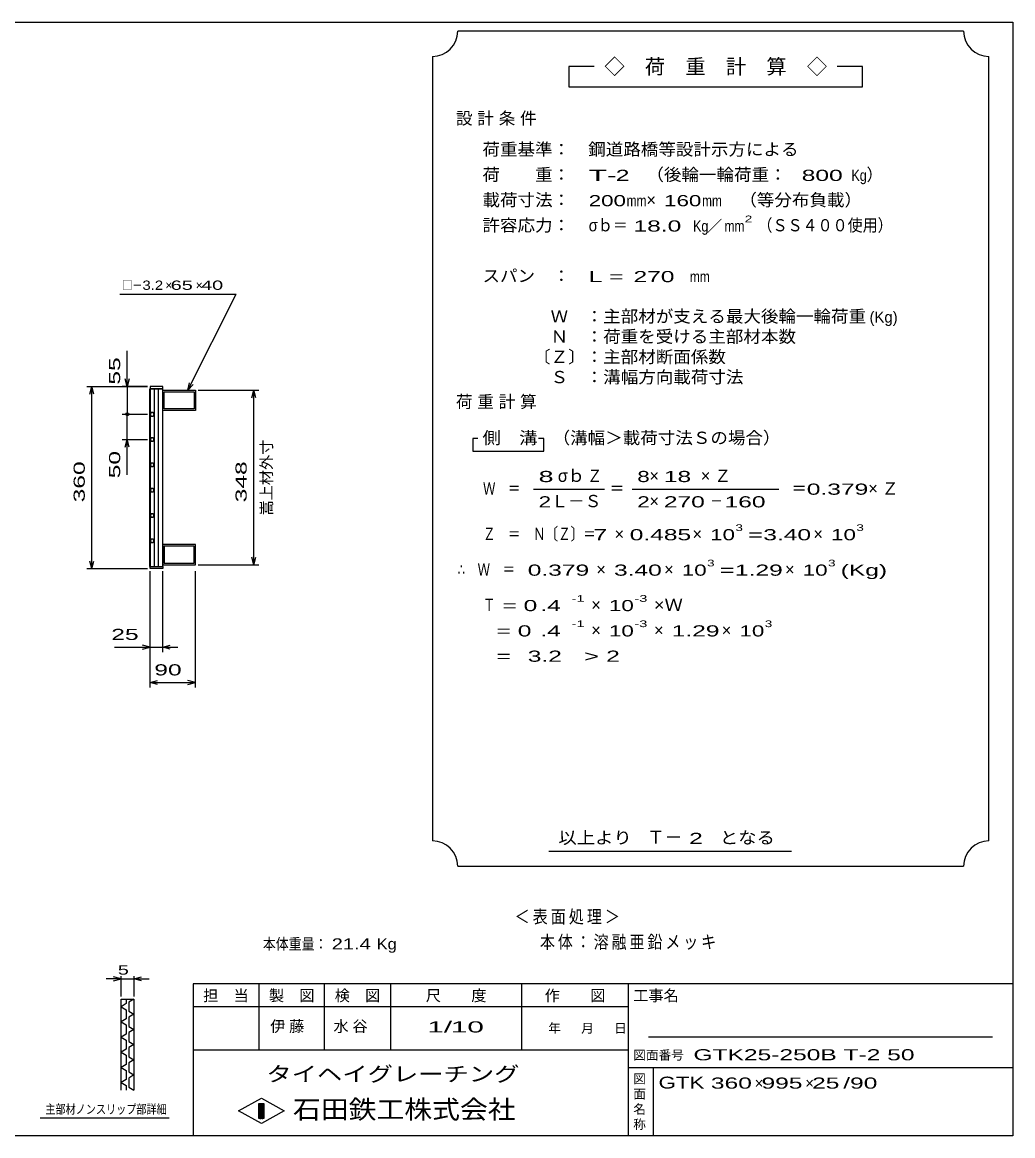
# Model space of a CAD drawing. Units: millimetres, scale not verified. Extents: x -1820 to 1731, y -1282 to 1054.
# Drawn here: x -227 to 1731, y -1146 to 1054 of the extents above; entities that cross this region are included whole.
import ezdxf
from ezdxf.enums import TextEntityAlignment as Align

# ---------------------------------------------------------------- set-up
doc = ezdxf.new("R2010")
doc.units = ezdxf.units.MM
doc.header["$LTSCALE"] = 10
for name, color, linetype, lineweight in [('0_2', 150, 'Continuous', 25), ('16', 3, 'Continuous', 25), ('22', 4, 'Continuous', 25), ('24', 2, 'Continuous', 25), ('32', 4, 'Continuous', 25)]:
    doc.layers.add(name, color=color, linetype=linetype, lineweight=lineweight)
doc.styles.add('ベクトル', font='')
doc.styles.get('ベクトル').set_extended_font_data('ベクトル')

msp = doc.modelspace()

# ---------------------------------------------------------------- linework, layer by layer
at = {"layer": '0_2'}
for p, q in [((-1729, 1053.5), (1731, 1053.5)), ((1731, 1053.5), (1731, -1146.5)), ((1731, -846.5), (111, -846.5)), ((111, -846.5), (111, -1146.5)), ((241, -846.5), (241, -976.5)), ((371, -976.5), (371, -846.5)), ((501, -846.5), (501, -976.5)), ((761, -976.5), (761, -846.5)), ((971, -846.5), (971, -1146.5)), ((971, -891.5), (111, -891.5)), ((1691, -951.5), (1011, -951.5)), ((111, -976.5), (971, -976.5)), ((971, -1011.5), (1731, -1011.5)), ((1021, -1146.5), (1021, -1011.5)), ((201, -1097.5), (246, -1072.5)), ((246, -1072.5), (291, -1097.5)), ((246, -1122.5), (201, -1097.5)), ((241, -1082.5), (251, -1082.5)), ((241, -1112.5), (241, -1082.5)), ((241, -1082.5), (243, -1082.5)), ((243, -1082.5), (243, -1112.5)), ((245, -1112.5), (245, -1082.5)), ((245, -1082.5), (247, -1082.5)), ((291, -1097.5), (246, -1122.5)), ((247, -1082.5), (247, -1112.5)), ((249, -1112.5), (249, -1082.5)), ((249, -1082.5), (251, -1082.5)), ((251, -1082.5), (251, -1112.5)), ((251, -1082.5), (251, -1112.5)), ((251, -1112.5), (241, -1112.5)), ((243, -1112.5), (245, -1112.5)), ((247, -1112.5), (249, -1112.5)), ((1731, -1146.5), (-1729, -1146.5))]:
    msp.add_line(p, q, dxfattribs=at)
at = {"layer": '16'}
for p, q in [((51, 334), (26, 334)), ((26, 334), (26, 329.5)), ((51, 329.5), (51, 334)), ((25.3, -21.5), (25.3, 329.5)), ((25.3, 329.5), (26, 329.5)), ((26, 329.5), (51, 329.5)), ((26, 329.5), (26, -21.5)), ((51, 329.5), (26, 329.5)), ((34, 329.5), (34, -21.5)), ((43, -21.5), (43, 329.5)), ((51, -21.5), (51, 329.5)), ((51, 326.5), (116, 326.5)), ((51, 286.5), (51, 326.5)), ((54, 323.5), (113, 323.5)), ((54, 289.5), (54, 323.5)), ((113, 323.5), (113, 289.5)), ((116, 326.5), (116, 286.5)), ((116, 286.5), (51, 286.5)), ((113, 289.5), (54, 289.5)), ((27.98, 282.45), (26, 278.97)), ((26, 278.97), (28.02, 275.52)), ((31.98, 282.48), (27.98, 282.45)), ((28.02, 275.52), (32.02, 275.55)), ((34, 279), (31.98, 282.48)), ((32.02, 275.55), (34, 279.03)), ((27.98, 232.45), (26, 228.97)), ((26, 228.97), (28.02, 225.52)), ((31.98, 232.48), (27.98, 232.45)), ((28.02, 225.52), (32.02, 225.55)), ((34, 229), (31.98, 232.48)), ((32.02, 225.55), (34, 229.03)), ((27.98, 182.45), (26, 178.97)), ((26, 178.97), (28.02, 175.52)), ((31.98, 182.48), (27.98, 182.45)), ((34, 179), (31.98, 182.48)), ((32.02, 175.55), (34, 179.03)), ((28.02, 175.52), (32.02, 175.55)), ((27.98, 132.45), (26, 128.97)), ((31.98, 132.48), (27.98, 132.45)), ((34, 129), (31.98, 132.48)), ((26, 128.97), (28.02, 125.52)), ((28.02, 125.52), (32.02, 125.55)), ((32.02, 125.55), (34, 129.03)), ((27.98, 82.45), (26, 78.97)), ((26, 78.97), (28.02, 75.52)), ((31.98, 82.48), (27.98, 82.45)), ((28.02, 75.52), (32.02, 75.55)), ((34, 79), (31.98, 82.48)), ((32.02, 75.55), (34, 79.03)), ((27.98, 32.45), (26, 28.97)), ((26, 28.97), (28.02, 25.52)), ((31.98, 32.48), (27.98, 32.45)), ((28.02, 25.52), (32.02, 25.55)), ((34, 29), (31.98, 32.48)), ((32.02, 25.55), (34, 29.03)), ((116, 21.5), (51, 21.5)), ((51, 21.5), (51, -18.5)), ((113, 18.5), (54, 18.5)), ((54, 18.5), (54, -15.5)), ((113, -15.5), (113, 18.5)), ((116, -18.5), (116, 21.5)), ((26, -21.5), (25.3, -21.5)), ((26, -21.5), (51, -21.5)), ((26, -26), (26, -21.5)), ((26, -21.5), (51, -21.5)), ((51, -18.5), (116, -18.5)), ((51, -21.5), (51, -26)), ((54, -15.5), (113, -15.5)), ((51, -26), (26, -26))]:
    msp.add_line(p, q, dxfattribs=at)
at = {"layer": '22'}
for p, q in [((-34, 516.5), (196, 516.5)), ((101, 326.5), (196, 516.5)), ((-19, 334), (-19, 404)), ((-99, 334), (21, 334)), ((-93, 319), (-89, 334)), ((-85, 319), (-89, 334)), ((-89, -26), (-89, 334)), ((21, 334), (-29, 334)), ((-19, 334), (-23, 349)), ((-15, 349), (-19, 334)), ((-19, 334), (-19, 279)), ((101, 326.5), (104, 341.1)), ((101, 326.5), (111, 337.5)), ((121, 326.5), (241, 326.5)), ((227, 311.5), (231, 326.5)), ((235, 311.5), (231, 326.5)), ((231, -18.5), (231, 326.5)), ((-29, 279), (21, 279)), ((-19, 229), (-19, 279)), ((-29, 229), (21, 229)), ((-23, 214), (-19, 229)), ((-15, 214), (-19, 229)), ((-19, 159), (-19, 229)), ((-89, -26), (-93, -11)), ((-89, -26), (-85, -11)), ((121, -18.5), (241, -18.5)), ((231, -18.5), (227, -3.5)), ((231, -18.5), (235, -3.5)), ((-99, -26), (21, -26)), ((26, -191), (26, -31)), ((26, -261), (26, -31)), ((51, -191), (51, -31)), ((116, -261), (116, -31)), ((-44, -181), (26, -181)), ((26, -181), (11, -177)), ((11, -185), (26, -181)), ((26, -181), (51, -181)), ((51, -181), (66, -177)), ((66, -185), (51, -181)), ((51, -181), (81, -181)), ((26, -251), (41, -247)), ((41, -255), (26, -251)), ((26, -251), (116, -251)), ((116, -251), (101, -247)), ((101, -255), (116, -251))]:
    msp.add_line(p, q, dxfattribs=at)
msp.add_circle((-19, 279), 3, dxfattribs=at)
at = {"layer": '24', "color": 4}
for p, q in [((1634, 1036), (634, 1036)), ((584, 986), (584, -564)), ((1684, -564), (1684, 986)), ((904, 966), (854, 966)), ((854, 966), (854, 926)), ((1434, 966), (1384, 966)), ((1434, 926), (1434, 966)), ((854, 926), (1434, 926)), ((674, 231), (664, 231)), ((664, 231), (664, 206)), ((804, 231), (794, 231)), ((804, 206), (804, 231)), ((664, 206), (804, 206)), ((784, 131), (924, 131)), ((979, 131), (1269, 131)), ((814, -584), (1294, -584)), ((634, -614), (1634, -614))]:
    msp.add_line(p, q, dxfattribs=at)
for centre, start, end in [((584, 1036), 270, 0), ((1684, 1036), 180, 270), ((584, -614), 0, 90), ((1684, -614), 90, 180)]:
    msp.add_arc(centre, 50, start, end, dxfattribs=at)
at = {"layer": '32'}
for p, q in [((-31, -836.5), (-46, -832.5)), ((-31, -871.5), (-31, -831.5)), ((-6, -831.5), (-6, -871.5)), ((-6, -836.5), (9, -832.5)), ((-31, -836.5), (-61, -836.5)), ((-46, -840.5), (-31, -836.5)), ((-31, -836.5), (-6, -836.5)), ((9, -840.5), (-6, -836.5)), ((-6, -836.5), (24, -836.5)), ((-31, -876.5), (-6, -876.5)), ((-31, -1056.5), (-31, -876.5)), ((-21, -876.5), (-21, -885.5)), ((-6, -876.5), (-16, -882.5)), ((-6, -876.5), (-6, -1056.5)), ((-21, -885.5), (-31, -891.5)), ((-31, -891.5), (-21, -897.5)), ((-21, -897.5), (-21, -915.5)), ((-16, -882.5), (-16, -900.5)), ((-16, -900.5), (-6, -906.5)), ((-21, -915.5), (-31, -921.5)), ((-31, -921.5), (-21, -927.5)), ((-6, -906.5), (-16, -912.5)), ((-16, -912.5), (-16, -930.5)), ((-21, -945.5), (-31, -951.5)), ((-21, -927.5), (-21, -945.5)), ((-16, -930.5), (-6, -936.5)), ((-6, -936.5), (-16, -942.5)), ((-16, -942.5), (-16, -960.5)), ((-31, -951.5), (-21, -957.5)), ((-21, -957.5), (-21, -975.5)), ((-16, -960.5), (-6, -966.5)), ((-6, -966.5), (-16, -972.5)), ((-21, -975.5), (-31, -981.5)), ((-31, -981.5), (-21, -987.5)), ((-21, -987.5), (-21, -1005.5)), ((-16, -972.5), (-16, -990.5)), ((-21, -1005.5), (-31, -1011.5)), ((-31, -1011.5), (-21, -1017.5)), ((-16, -990.5), (-6, -996.5)), ((-6, -996.5), (-16, -1002.5)), ((-16, -1002.5), (-16, -1020.5)), ((-21, -1017.5), (-21, -1035.5)), ((-16, -1020.5), (-6, -1026.5)), ((-6, -1026.5), (-16, -1032.5)), ((-16, -1032.5), (-16, -1050.5)), ((-21, -1035.5), (-31, -1041.5)), ((-31, -1041.5), (-21, -1047.5)), ((-21, -1047.5), (-21, -1056.5)), ((-16, -1050.5), (-6, -1056.5)), ((64, -1111.5), (-191, -1111.5))]:
    msp.add_line(p, q, dxfattribs=at)

# ---------------------------------------------------------------- texts
at = {"layer": '0_2', "style": 'ベクトル'}
for s, height, p in [('担\u3000当', 21.99, (131, -869.5)), ('製\u3000図', 21.99, (261, -869.5)), ('検\u3000図', 21.99, (391, -869.5)), ('尺\u3000\u3000度', 21.99, (571, -869.5)), ('作\u3000\u3000図', 21.99, (806, -869.5)), ('工事名', 21.99, (981, -869.5)), ('年', 18.33, (813, -934)), ('月', 18.33, (878, -934)), ('日', 18.33, (943, -934)), ('図面番号', 18.33, (981, -987)), ('図', 18.33, (981, -1034)), ('面', 18.33, (981, -1064)), ('名', 18.33, (981, -1094)), ('称', 18.33, (981, -1124))]:
    msp.add_text(s, height=height, dxfattribs=at).set_placement(p, align=Align.MIDDLE_LEFT)
at = {"layer": '0_2', "color": 222, "style": 'ベクトル'}
for s, height, width, p in [('タイヘイグレーチング', 29.33, 1.25, (256, -1024.5)), ('石田鉄工株式会社', 36.66, 1.1, (308.5, -1094.5))]:
    msp.add_text(s, height=height, dxfattribs=dict(at, width=width)).set_placement(p, align=Align.MIDDLE_LEFT)
at = {"layer": '22', "color": 2, "style": 'ベクトル'}
for s, height, width, p in [('□－', 18.33, 0.8, (-29, 534)), ('3.2', 18.33, 1.2, (11, 534)), (' 65 ', 18.33, 1.6, (56, 534)), (' 40 ', 18.33, 1.6, (116, 534)), (' 25 ', 21.99, 1.65, (-64, -156)), (' 90 ', 21.99, 1.65, (21, -226)), ('本体重量：', 21.99, 0.85, (249, -767.5)), (' 21.4', 21.99, 1.35, (374, -767.5)), ('Kg', 21.99, 1.1, (474, -767.5)), ('1/', 21.99, 2, (574, -931.5)), (' 10 ', 21.99, 2, (604, -931.5)), ('GTK25-250B T-2 50            ', 21.99, 1.65, (1100, -986.5)), ('GTK', 23.46, 1.4, (1031, -1041.5)), (' 360 ', 21.99, 1.65, (1121, -1042.5)), (' 995 ', 21.99, 1.65, (1221, -1042.5)), (' 25 ', 21.99, 1.65, (1321, -1042.5)), ('/', 21.99, 1.65, (1396, -1042.5)), (' 90 ', 21.99, 1.65, (1396, -1042.5))]:
    msp.add_text(s, height=height, dxfattribs=dict(at, width=width)).set_placement(p, align=Align.MIDDLE_LEFT)
for height, p in [(18.33, (56, 534)), (18.33, (116, 534)), (21.99, (1221, -1042.5)), (21.99, (1321, -1042.5))]:
    msp.add_text('×', height=height, dxfattribs=at).set_placement(p, align=Align.MIDDLE_LEFT)
at = {"layer": '22', "color": 2, "style": 'ベクトル', "width": 1.65}
for s, p in [(' 55 ', (-44, 324)), (' 50 ', (-44, 139)), (' 360 ', (-114, 91.5)), (' 348 ', (206, 91.5))]:
    msp.add_text(s, height=21.99, rotation=90, dxfattribs=at).set_placement(p, align=Align.MIDDLE_LEFT)
at = {"layer": '22', "color": 2, "style": 'ベクトル'}
msp.add_text('嵩上材外寸', height=21.99, rotation=90, dxfattribs=at).set_placement((256, 79), align=Align.MIDDLE_LEFT)
at = {"layer": '22', "color": 2, "attachment_point": 4, "style": 'ベクトル'}
for s, insert, char_height in [('\\T1.2;\\W0.85;＜表面処理＞', (746.5, -715), 25.66), ('\\T1.19;\\W0.85;本体：溶融亜鉛メッキ', (796.5, -765), 25.66), ('\\T1.25;伊藤\u3000', (263.5, -931.5), 21.99), ('\\T1.25;水谷\u3000', (388.5, -931.5), 21.99)]:
    msp.add_mtext(s, dxfattribs=dict(at, insert=insert, char_height=char_height))
at = {"layer": '24', "style": 'ベクトル'}
for s, height, p in [('◇\u3000荷\u3000重\u3000計\u3000算\u3000◇', 29.33, (924, 966)), ('）', 24.19, (1442, 752.5)), ('×', 24.19, (1007, 702.5)), ('／', 21.99, (1126.5, 651)), ('(Kg)', 21.99, (1448, 471)), ('σｂ', 24.19, (832, 157.5)), ('×', 24.19, (1013, 157.5)), ('Ｌ－Ｓ', 24.19, (819, 107.5)), ('×', 24.19, (1013, 107.5)), ('×', 24.19, (944, 42.5)), ('×', 24.19, (1098, 42.5)), ('×', 24.19, (1337, 42.5)), ('×', 24.19, (908, -27.5)), ('×', 24.19, (1042, -27.5)), ('×', 24.19, (1281, -27.5)), ('×', 24.19, (898, -97.5)), ('×', 24.19, (898, -147.5)), ('×', 24.19, (1022, -147.5)), ('×', 24.19, (1156, -147.5)), ('Ｔ－', 25.66, (1008, -556.5))]:
    msp.add_text(s, height=height, dxfattribs=at).set_placement(p, align=Align.MIDDLE_LEFT)
for s, height, width, p in [('荷重基準：\u3000', 24.19, 1.05, (683, 802.5)), ('鋼道路橋等設計示方による', 24.19, 1.05, (892, 802.5)), ('荷\u3000\u3000重：\u3000', 24.19, 1.05, (683, 752.5)), ('T-', 21.99, 2, (893, 751)), (' 2 ', 21.99, 1.65, (933, 751)), ('（後輪一輪荷重：', 24.19, 1.05, (1007, 752.5)), ('  800', 21.99, 1.65, (1287, 751)), ('Kg', 21.99, 0.85, (1412, 751)), ('載荷寸法：\u3000', 24.19, 1.05, (683, 702.5)), ('200', 21.99, 1.5, (893, 701)), ('mm', 21.99, 0.8, (968, 701)), ('160', 21.99, 1.5, (1042, 701)), ('mm', 21.99, 0.8, (1117, 701)), ('\u3000（等分布負載）', 24.19, 1.05, (1156, 702.5)), ('許容応力：\u3000', 24.19, 1.05, (683, 652.5)), ('σｂ＝', 24.19, 0.9, (893, 652.5)), (' 18.0', 21.99, 1.65, (968, 651)), ('Kg', 21.99, 0.85, (1099, 651)), ('2', 13.2, 1.5, (1201.5, 665)), ('（ＳＳ４００使用）', 24.19, 0.9, (1226.5, 652.5)), ('mm', 21.99, 0.8, (1161.5, 651)), ('スパン\u3000：\u3000', 24.19, 1.05, (683, 552.5)), ('L =', 21.99, 1.65, (893, 551)), (' 270 ', 21.99, 1.65, (968, 551)), ('mm', 21.99, 0.8, (1093, 551)), ('\u3000Ｗ\u3000：主部材が支える最大後輪一輪荷重', 24.19, 1.05, (783, 472.5)), ('\u3000Ｎ\u3000：荷重を受ける主部材本数', 24.19, 1.05, (783, 432.5)), ('〔Ｚ〕：主部材断面係数', 24.19, 1.05, (783, 392.5)), ('\u3000Ｓ\u3000：溝幅方向載荷寸法', 24.19, 1.05, (783, 352.5)), ('側\u3000溝', 24.19, 1.1, (683, 232.5)), ('\u3000（溝幅＞載荷寸法Ｓの場合）', 24.19, 1.05, (787, 232.5)), ('8', 21.99, 1.8, (794, 156)), ('Ｚ', 24.19, 0.9, (890, 157.5)), ('8', 21.99, 1.5, (989, 156)), (' 18 ', 21.99, 1.65, (1028, 156)), ('Ｗ\u3000＝', 24.19, 0.75, (684, 132.5)), ('＝', 24.19, 0.9, (934, 132.5)), ('＝', 24.19, 0.9, (1294, 132.5)), ('0.379', 21.99, 1.65, (1324, 131)), ('2', 21.99, 1.5, (794, 106)), ('2', 21.99, 1.5, (989, 106)), (' 270 ', 21.99, 1.65, (1028, 106)), (' 160 ', 21.99, 1.65, (1148, 106)), ('－', 24.19, 0.75, (1133, 107.5)), ('Ｚ\u3000＝\u3000Ｎ〔Ｚ〕＝', 24.19, 0.75, (684, 42.5)), (' 7 ', 21.99, 1.65, (889, 41)), ('0.485', 21.99, 1.65, (974, 41)), ('10', 21.99, 1.5, (1133, 41)), ('3', 13.2, 1.5, (1183, 55)), ('=', 21.99, 1.7, (1208, 41)), ('3.40', 21.99, 1.65, (1238, 41)), ('10', 21.99, 1.5, (1372, 41)), ('3', 13.2, 1.5, (1422, 55)), ('∴\u3000Ｗ\u3000＝', 24.19, 0.75, (634, -27.5)), (' 0.379', 21.99, 1.65, (759, -29)), ('3.40', 21.99, 1.65, (943, -29)), ('10', 21.99, 1.5, (1077, -29)), ('3', 13.2, 1.5, (1127, -15)), ('1.29', 21.99, 1.65, (1182, -29)), ('10', 21.99, 1.5, (1316, -29)), ('3', 13.2, 1.5, (1366, -15)), ('(Kg)', 21.99, 1.65, (1391, -29)), ('=', 21.99, 1.7, (1152, -29)), ('Ｔ', 24.19, 0.75, (684, -97.5)), (' = 0', 21.99, 1.65, (709, -99)), ('-1', 13.2, 1.65, (859, -85)), ('10', 21.99, 1.5, (933, -99)), ('-3', 13.2, 1.65, (983, -85)), ('×Ｗ', 24.19, 1.1, (1022, -97.5)), (' .4 ', 21.99, 1.65, (784, -99)), ('-1', 13.2, 1.65, (859, -135)), ('-3', 13.2, 1.65, (983, -135)), ('3', 13.2, 1.5, (1241, -135)), ('  = 0', 21.99, 1.65, (684, -149)), (' .4 ', 21.99, 1.65, (784, -149)), ('10', 21.99, 1.5, (933, -149)), ('1.29', 21.99, 1.65, (1057, -149)), ('10', 21.99, 1.5, (1191, -149)), ('  =', 21.99, 1.65, (684, -199)), (' 3.2', 21.99, 1.65, (759, -199)), ('>', 21.99, 1.7, (884, -199)), (' 2 ', 21.99, 1.65, (914, -199)), ('以上より\u3000', 24.19, 1.1, (833, -557.5)), (' 2 ', 21.99, 1.65, (1078, -559)), ('となる', 24.19, 1.1, (1152, -557.5))]:
    msp.add_text(s, height=height, dxfattribs=dict(at, width=width)).set_placement(p, align=Align.MIDDLE_LEFT)
at = {"layer": '24', "char_height": 24.19, "attachment_point": 4, "style": 'ベクトル'}
for s, insert in [('\\T1.28;設計条件', (630.5, 862.5)), ('\\T1.28;荷重計算', (630.5, 302.5)), ('\\T1.42;×Ｚ', (1114.5, 157.5)), ('\\T1.42;×Ｚ', (1445.5, 132.5))]:
    msp.add_mtext(s, dxfattribs=dict(at, insert=insert))
at = {"layer": '32', "color": 2, "style": 'ベクトル'}
for s, width, p in [(' 5 ', 1.6, (-48.5, -819)), ('主部材ノンスリップ部詳細', 0.8, (-181, -1094))]:
    msp.add_text(s, height=18.33, dxfattribs=dict(at, width=width)).set_placement(p, align=Align.MIDDLE_LEFT)

doc.saveas('drawing.dxf')
